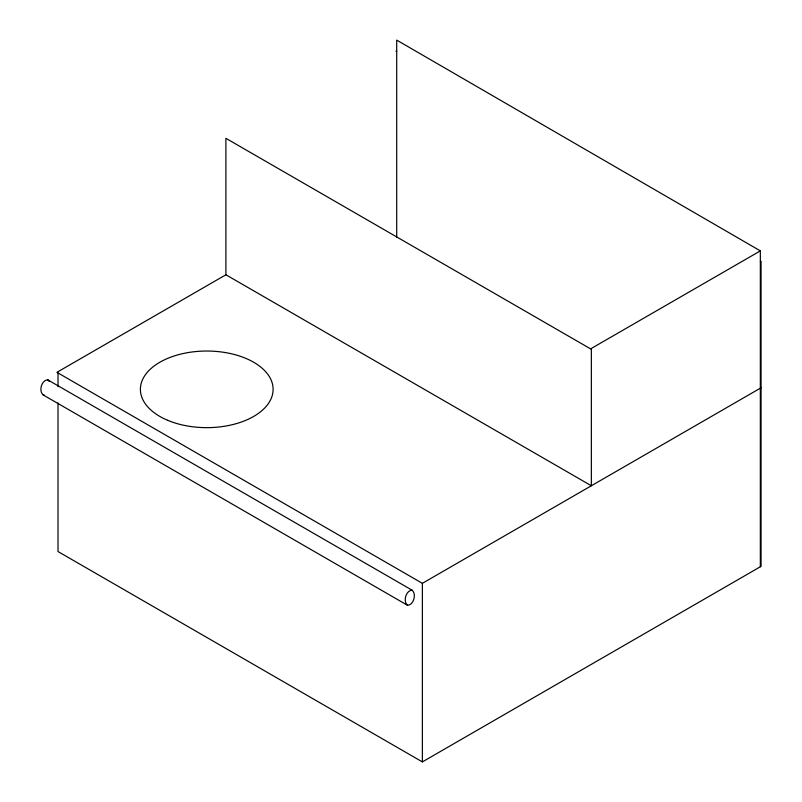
<?xml version="1.0" encoding="UTF-8"?>
<svg xmlns="http://www.w3.org/2000/svg" width="802" height="802" viewBox="0 0 802 802"><rect width="100%" height="100%" fill="white"/><g stroke="black" fill="none" stroke-linecap="round" stroke-linejoin="round"><path stroke-width="1.2" d="M395.977 51.398L396.709 50.977M396.709 237.242L396.709 40.1L760.336 250.886L591.355 348.439L591.355 485.761L225.903 274.775L56.922 372.328L422.373 583.325L761.068 387.777M760.336 261.753L761.068 261.332L761.068 566.352L422.373 761.9L58.015 551.545L58.015 402.935M47.699 379.807C41.503 380.128 38.476 391.135 43.188 394.945L407.546 605.309C413.732 604.979 416.759 593.981 412.048 590.162L47.699 379.807L49.343 381.501M43.188 394.945L44.27 395.045M412.048 590.162C405.862 590.493 402.835 601.49 407.546 605.309M591.355 349.311L225.903 138.315L225.903 274.775M760.336 250.886L760.336 566.773M422.373 583.325L422.373 761.9M58.015 372.96L58.015 386.704M167.788 420.348A66.355 38.306 0 0 0 272.75 393.321A66.355 38.306 0 0 0 179.728 354.354A66.355 38.306 0 0 0 167.788 420.348"/></g></svg>
